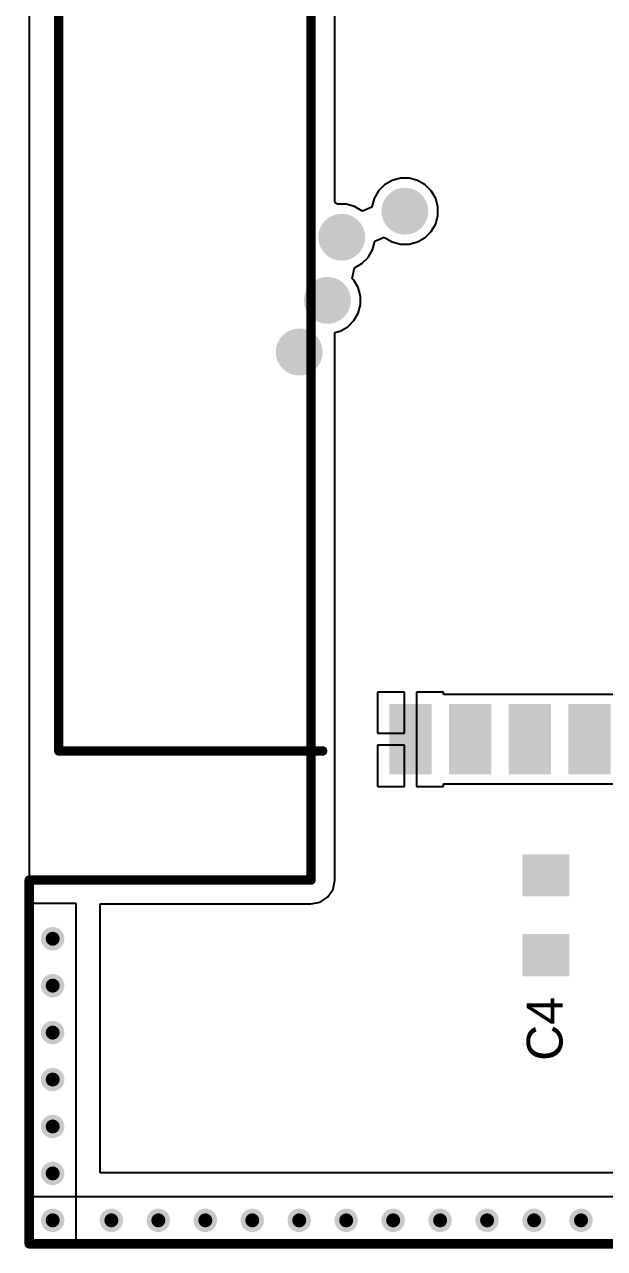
# Model space of a CAD drawing. Header units: inches. Extents: x 0 to 100, y 0 to 65.
# Drawn here: x -0.1 to 12.25, y -0.1 to 25.98 of the extents above; entities that cross this region are included whole.
import ezdxf

# ---------------------------------------------------------------- set-up
doc = ezdxf.new("R2010")
doc.units = ezdxf.units.IN
for name, color, linetype in [('Keep-Out Layer', 6, 'Continuous'), ('Multi-Layer', 9, 'Continuous'), ('Top Layer', 1, 'Continuous'), ('Top Overlay', 2, 'Continuous'), ('Via Holes', 16, 'Continuous')]:
    doc.layers.add(name, color=color, linetype=linetype)
doc.styles.add('Arial', font='', dxfattribs={"height": 0.2})
doc.styles.get('Arial').set_extended_font_data('Arial')

# ---------------------------------------------------------------- blocks, each defined once
blk = doc.blocks.new('ESP32_WROOM_32E_318')
at = {"layer": 'Top Layer'}
for points in [[(-9.500000049999999, 9.33000293), (-8.00000051, 9.33000293), (-8.00000051, 8.43000219), (-9.500000049999999, 8.43000219)], [(8.00000051, 9.33000293), (9.500000049999999, 9.33000293), (9.500000049999999, 8.43000219), (8.00000051, 8.43000219)], [(-9.500000049999999, 8.06000293), (-8.00000051, 8.06000293), (-8.00000051, 7.160002189999999), (-9.500000049999999, 7.160002189999999)], [(8.00000051, 8.06000293), (9.500000049999999, 8.06000293), (9.500000049999999, 7.160002189999999), (8.00000051, 7.160002189999999)], [(-9.500000049999999, 6.79000293), (-8.00000051, 6.79000293), (-8.00000051, 5.89000219), (-9.500000049999999, 5.89000219)], [(8.00000051, 6.79000293), (9.500000049999999, 6.79000293), (9.500000049999999, 5.89000219), (8.00000051, 5.89000219)], [(-9.500000049999999, 5.52000293), (-8.00000051, 5.52000293), (-8.00000051, 4.620002189999999), (-9.500000049999999, 4.620002189999999)], [(8.00000051, 5.52000293), (9.500000049999999, 5.52000293), (9.500000049999999, 4.620002189999999), (8.00000051, 4.620002189999999)], [(-9.500000049999999, 4.25000293), (-8.00000051, 4.25000293), (-8.00000051, 3.35000219), (-9.500000049999999, 3.35000219)], [(8.00000051, 4.25000293), (9.500000049999999, 4.25000293), (9.500000049999999, 3.35000219), (8.00000051, 3.35000219)], [(-9.500000049999999, 2.980002929999999), (-8.00000051, 2.980002929999999), (-8.00000051, 2.08000219), (-9.500000049999999, 2.08000219)], [(-3.34999965, 3.01000287), (-2.44999891, 3.01000287), (-2.44999891, 2.11000213), (-3.34999965, 2.11000213)], [(-1.94999991, 3.01000287), (-1.04999917, 3.01000287), (-1.04999917, 2.11000213), (-1.94999991, 2.11000213)], [(-0.55000017, 3.01000287), (0.35000057, 3.01000287), (0.35000057, 2.11000213), (-0.55000017, 2.11000213)], [(8.00000051, 2.980002929999999), (9.500000049999999, 2.980002929999999), (9.500000049999999, 2.08000219), (8.00000051, 2.08000219)], [(-9.500000049999999, 1.71000293), (-8.00000051, 1.71000293), (-8.00000051, 0.8100021899999998), (-9.500000049999999, 0.8100021899999998)], [(-3.34999965, 1.61000313), (-2.44999891, 1.61000313), (-2.44999891, 0.71000239), (-3.34999965, 0.71000239)], [(-1.94999991, 1.61000313), (-1.04999917, 1.61000313), (-1.04999917, 0.71000239), (-1.94999991, 0.71000239)], [(-0.55000017, 1.61000313), (0.35000057, 1.61000313), (0.35000057, 0.71000239), (-0.55000017, 0.71000239)], [(8.00000051, 1.71000293), (9.500000049999999, 1.71000293), (9.500000049999999, 0.8100021899999998), (8.00000051, 0.8100021899999998)], [(-9.500000049999999, 0.44000293), (-8.00000051, 0.44000293), (-8.00000051, -0.45999781), (-9.500000049999999, -0.45999781)], [(8.00000051, 0.44000293), (9.500000049999999, 0.44000293), (9.500000049999999, -0.45999781), (8.00000051, -0.45999781)], [(-3.34999965, 0.21000339), (-2.44999891, 0.21000339), (-2.44999891, -0.68999735), (-3.34999965, -0.68999735)], [(-1.94999991, 0.21000339), (-1.04999917, 0.21000339), (-1.04999917, -0.68999735), (-1.94999991, -0.68999735)], [(-0.55000017, 0.21000339), (0.35000057, 0.21000339), (0.35000057, -0.68999735), (-0.55000017, -0.68999735)], [(-9.500000049999999, -0.8299970699999999), (-8.00000051, -0.8299970699999999), (-8.00000051, -1.72999781), (-9.500000049999999, -1.72999781)], [(8.00000051, -0.8299970699999999), (9.500000049999999, -0.8299970699999999), (9.500000049999999, -1.72999781), (8.00000051, -1.72999781)], [(-9.500000049999999, -2.09999707), (-8.00000051, -2.09999707), (-8.00000051, -2.99999781), (-9.500000049999999, -2.99999781)], [(8.00000051, -2.09999707), (9.500000049999999, -2.09999707), (9.500000049999999, -2.99999781), (8.00000051, -2.99999781)], [(-9.500000049999999, -3.36999707), (-8.00000051, -3.36999707), (-8.00000051, -4.26999781), (-9.500000049999999, -4.26999781)], [(8.00000051, -3.36999707), (9.500000049999999, -3.36999707), (9.500000049999999, -4.26999781), (8.00000051, -4.26999781)], [(-9.500000049999999, -4.63999707), (-8.00000051, -4.63999707), (-8.00000051, -5.53999781), (-9.500000049999999, -5.53999781)], [(8.00000051, -4.63999707), (9.500000049999999, -4.63999707), (9.500000049999999, -5.53999781), (8.00000051, -5.53999781)], [(-9.500000049999999, -5.909997069999999), (-8.00000051, -5.909997069999999), (-8.00000051, -6.80999781), (-9.500000049999999, -6.80999781)], [(8.00000051, -5.909997069999999), (9.500000049999999, -5.909997069999999), (9.500000049999999, -6.80999781), (8.00000051, -6.80999781)], [(-9.500000049999999, -7.179997069999999), (-8.00000051, -7.179997069999999), (-8.00000051, -8.079997809999998), (-9.500000049999999, -8.079997809999998)], [(8.00000051, -7.179997069999999), (9.500000049999999, -7.179997069999999), (9.500000049999999, -8.079997809999998), (8.00000051, -8.079997809999998)], [(-6.16500037, -9.629997249999999), (-6.16500037, -8.12999771), (-5.26499963, -8.12999771), (-5.26499963, -9.629997249999999)], [(-4.895000369999999, -9.629997249999999), (-4.895000369999999, -8.12999771), (-3.99499963, -8.12999771), (-3.99499963, -9.629997249999999)], [(-3.62500037, -9.629997249999999), (-3.62500037, -8.12999771), (-2.72499963, -8.12999771), (-2.72499963, -9.629997249999999)], [(-2.35500037, -9.629997249999999), (-2.35500037, -8.12999771), (-1.45499963, -8.12999771), (-1.45499963, -9.629997249999999)], [(-1.08500037, -9.629997249999999), (-1.08500037, -8.12999771), (-0.1849996299999999, -8.12999771), (-0.1849996300000001, -9.629997249999999)], [(0.1849996299999999, -9.629997249999999), (0.1849996300000001, -8.12999771), (1.08500037, -8.12999771), (1.08500037, -9.629997249999999)], [(1.45499963, -9.629997249999999), (1.45499963, -8.12999771), (2.35500037, -8.12999771), (2.35500037, -9.629997249999999)], [(2.72499963, -9.629997249999999), (2.72499963, -8.12999771), (3.62500037, -8.12999771), (3.62500037, -9.629997249999999)], [(3.99499963, -9.629997249999999), (3.99499963, -8.12999771), (4.895000369999999, -8.12999771), (4.895000369999999, -9.629997249999999)], [(5.26499963, -9.629997249999999), (5.26499963, -8.12999771), (6.16500037, -8.12999771), (6.16500037, -9.629997249999999)]]:
    blk.add_hatch(color=1, dxfattribs=at).paths.add_polyline_path(points)
at = {"layer": 'Top Overlay', "const_width": 0.1999996}
for points in [[(-8.99999978, 16.37000282), (-8.99999978, 10.74999882)], [(-8.99999978, 16.37000282), (8.99999978, 16.37000282)], [(8.99999978, 16.37000282), (8.99999978, 11.00000086)], [(-8.99999978, -8.75000028), (-8.99999978, -9.12999698)], [(8.99999978, -8.75000028), (8.99999978, -9.12999698)], [(-8.99999978, -9.12999698), (-7.629997439999999, -9.12999698)], [(7.50000024, -9.12999698), (8.99999978, -9.12999698)]]:
    blk.add_lwpolyline(points, dxfattribs=at)
at = {"layer": 'Top Overlay', "const_width": 0.0999998}
for points in [[(-9.049999679999999, 16.37000282, 1), (-8.94999988, 16.37000282, 1)], [(-9.049999679999999, 16.37000282, 1), (-8.94999988, 16.37000282, 1)], [(8.94999988, 16.37000282, 1), (9.049999679999999, 16.37000282, 1)], [(8.94999988, 16.37000282, 1), (9.049999679999999, 16.37000282, 1)], [(8.94999988, 11.00000086, 1), (9.049999679999999, 11.00000086, 1)], [(-9.049999679999999, 10.74999882, 1), (-8.94999988, 10.74999882, 1)], [(-9.049999679999999, -8.75000028, 1), (-8.94999988, -8.75000028, 1)], [(8.94999988, -8.75000028, 1), (9.049999679999999, -8.75000028, 1)], [(-9.049999679999999, -9.12999698, 1), (-8.94999988, -9.12999698, 1)], [(-9.049999679999999, -9.12999698, 1), (-8.94999988, -9.12999698, 1)], [(-7.67999734, -9.12999698, 1), (-7.57999754, -9.12999698, 1)], [(7.450000339999999, -9.12999698, 1), (7.55000014, -9.12999698, 1)], [(8.94999988, -9.12999698, 1), (9.049999679999999, -9.12999698, 1)], [(8.94999988, -9.12999698, 1), (9.049999679999999, -9.12999698, 1)]]:
    blk.add_lwpolyline(points, format="xyb", close=True, dxfattribs=at)
blk = doc.blocks.new('CAPC1608X10N_388')
at = {"layer": 'Top Layer'}
for points in [[(-1.29999867, -0.5000002699999999), (-1.29999867, 0.5000002699999999), (-0.39999793, 0.5000002699999999), (-0.39999793, -0.5000002699999999)], [(0.39999793, -0.5000002699999999), (0.39999793, 0.5000002699999999), (1.29999867, 0.5000002699999999), (1.29999867, -0.5000002699999999)]]:
    blk.add_hatch(color=1, dxfattribs=at).paths.add_polyline_path(points)

msp = doc.modelspace()

# ---------------------------------------------------------------- hatches: boundary and pattern name
at = {"layer": 'Top Layer'}
h = msp.add_hatch(color=1, dxfattribs=at)
edge = h.paths.add_edge_path()
edge.add_arc((7.999999239999999, 22.00000426), 0.499999, 0, 360)
h = msp.add_hatch(color=1, dxfattribs=at)
edge = h.paths.add_edge_path()
edge.add_arc((6.654622199999999, 21.447252), 0.499999, 0, 360)
h = msp.add_hatch(color=1, dxfattribs=at)
edge = h.paths.add_edge_path()
edge.add_arc((6.35073914, 20.10074212), 0.499999, 0, 360)
h = msp.add_hatch(color=1, dxfattribs=at)
edge = h.paths.add_edge_path()
edge.add_arc((5.749998659999999, 19.00000518), 0.499999, 0, 360)
h = msp.add_hatch(color=1, dxfattribs=at)
edge = h.paths.add_edge_path()
edge.add_arc((0.499999, 6.4999997), 0.2499995, 0, 360)
h = msp.add_hatch(color=1, dxfattribs=at)
edge = h.paths.add_edge_path()
edge.add_arc((0.499999, 5.49999916), 0.2499995, 0, 360)
h = msp.add_hatch(color=1, dxfattribs=at)
edge = h.paths.add_edge_path()
edge.add_arc((0.499999, 4.50000116), 0.2499995, 0, 360)
h = msp.add_hatch(color=1, dxfattribs=at)
edge = h.paths.add_edge_path()
edge.add_arc((0.499999, 3.50000062), 0.2499995, 0, 360)
h = msp.add_hatch(color=1, dxfattribs=at)
edge = h.paths.add_edge_path()
edge.add_arc((0.499999, 2.50000008), 0.2499995, 0, 360)
h = msp.add_hatch(color=1, dxfattribs=at)
edge = h.paths.add_edge_path()
edge.add_arc((0.499999, 1.49999954), 0.2499995, 0, 360)
h = msp.add_hatch(color=1, dxfattribs=at)
edge = h.paths.add_edge_path()
edge.add_arc((0.499999, 0.499999), 0.2499995, 0, 360)
h = msp.add_hatch(color=1, dxfattribs=at)
edge = h.paths.add_edge_path()
edge.add_arc((1.75000158, 0.499999), 0.2499995, 0, 360)
h = msp.add_hatch(color=1, dxfattribs=at)
edge = h.paths.add_edge_path()
edge.add_arc((2.75000212, 0.499999), 0.2499995, 0, 360)
h = msp.add_hatch(color=1, dxfattribs=at)
edge = h.paths.add_edge_path()
edge.add_arc((3.750002659999999, 0.499999), 0.2499995, 0, 360)
h = msp.add_hatch(color=1, dxfattribs=at)
edge = h.paths.add_edge_path()
edge.add_arc((4.7500032, 0.499999), 0.2499995, 0, 360)
h = msp.add_hatch(color=1, dxfattribs=at)
edge = h.paths.add_edge_path()
edge.add_arc((5.750003739999999, 0.499999), 0.2499995, 0, 360)
h = msp.add_hatch(color=1, dxfattribs=at)
edge = h.paths.add_edge_path()
edge.add_arc((6.750001739999999, 0.499999), 0.2499995, 0, 360)
h = msp.add_hatch(color=1, dxfattribs=at)
edge = h.paths.add_edge_path()
edge.add_arc((7.750002279999999, 0.499999), 0.2499995, 0, 360)
h = msp.add_hatch(color=1, dxfattribs=at)
edge = h.paths.add_edge_path()
edge.add_arc((8.75000282, 0.499999), 0.2499995, 0, 360)
h = msp.add_hatch(color=1, dxfattribs=at)
edge = h.paths.add_edge_path()
edge.add_arc((9.75000336, 0.499999), 0.2499995, 0, 360)
h = msp.add_hatch(color=1, dxfattribs=at)
edge = h.paths.add_edge_path()
edge.add_arc((10.75000136, 0.499999), 0.2499995, 0, 360)
h = msp.add_hatch(color=1, dxfattribs=at)
edge = h.paths.add_edge_path()
edge.add_arc((11.7500019, 0.499999), 0.2499995, 0, 360)
at = {"layer": 'Via Holes'}
h = msp.add_hatch(color=7, dxfattribs=at)
edge = h.paths.add_edge_path()
edge.add_arc((7.999999239999999, 22.00000426), 0.2499995, 0, 360)
h = msp.add_hatch(color=7, dxfattribs=at)
edge = h.paths.add_edge_path()
edge.add_arc((6.654622199999999, 21.447252), 0.2499995, 0, 360)
h = msp.add_hatch(color=7, dxfattribs=at)
edge = h.paths.add_edge_path()
edge.add_arc((6.35073914, 20.10074212), 0.2499995, 0, 360)
h = msp.add_hatch(color=7, dxfattribs=at)
edge = h.paths.add_edge_path()
edge.add_arc((5.749998659999999, 19.00000518), 0.2499995, 0, 360)
h = msp.add_hatch(color=7, dxfattribs=at)
edge = h.paths.add_edge_path()
edge.add_arc((0.499999, 6.4999997), 0.1499997, 0, 360)
h = msp.add_hatch(color=7, dxfattribs=at)
edge = h.paths.add_edge_path()
edge.add_arc((0.499999, 5.49999916), 0.1499997, 0, 360)
h = msp.add_hatch(color=7, dxfattribs=at)
edge = h.paths.add_edge_path()
edge.add_arc((0.499999, 4.50000116), 0.1499997, 0, 360)
h = msp.add_hatch(color=7, dxfattribs=at)
edge = h.paths.add_edge_path()
edge.add_arc((0.499999, 3.50000062), 0.1499997, 0, 360)
h = msp.add_hatch(color=7, dxfattribs=at)
edge = h.paths.add_edge_path()
edge.add_arc((0.499999, 2.50000008), 0.1499997, 0, 360)
h = msp.add_hatch(color=7, dxfattribs=at)
edge = h.paths.add_edge_path()
edge.add_arc((0.499999, 1.49999954), 0.1499997, 0, 360)
h = msp.add_hatch(color=7, dxfattribs=at)
edge = h.paths.add_edge_path()
edge.add_arc((0.499999, 0.499999), 0.1499997, 0, 360)
h = msp.add_hatch(color=7, dxfattribs=at)
edge = h.paths.add_edge_path()
edge.add_arc((1.75000158, 0.499999), 0.1499997, 0, 360)
h = msp.add_hatch(color=7, dxfattribs=at)
edge = h.paths.add_edge_path()
edge.add_arc((2.75000212, 0.499999), 0.1499997, 0, 360)
h = msp.add_hatch(color=7, dxfattribs=at)
edge = h.paths.add_edge_path()
edge.add_arc((3.750002659999999, 0.499999), 0.1499997, 0, 360)
h = msp.add_hatch(color=7, dxfattribs=at)
edge = h.paths.add_edge_path()
edge.add_arc((4.7500032, 0.499999), 0.1499997, 0, 360)
h = msp.add_hatch(color=7, dxfattribs=at)
edge = h.paths.add_edge_path()
edge.add_arc((5.750003739999999, 0.499999), 0.1499997, 0, 360)
h = msp.add_hatch(color=7, dxfattribs=at)
edge = h.paths.add_edge_path()
edge.add_arc((6.750001739999999, 0.499999), 0.1499997, 0, 360)
h = msp.add_hatch(color=7, dxfattribs=at)
edge = h.paths.add_edge_path()
edge.add_arc((7.750002279999999, 0.499999), 0.1499997, 0, 360)
h = msp.add_hatch(color=7, dxfattribs=at)
edge = h.paths.add_edge_path()
edge.add_arc((8.75000282, 0.499999), 0.1499997, 0, 360)
h = msp.add_hatch(color=7, dxfattribs=at)
edge = h.paths.add_edge_path()
edge.add_arc((9.75000336, 0.499999), 0.1499997, 0, 360)
h = msp.add_hatch(color=7, dxfattribs=at)
edge = h.paths.add_edge_path()
edge.add_arc((10.75000136, 0.499999), 0.1499997, 0, 360)
h = msp.add_hatch(color=7, dxfattribs=at)
edge = h.paths.add_edge_path()
edge.add_arc((11.7500019, 0.499999), 0.1499997, 0, 360)

# ---------------------------------------------------------------- linework, layer by layer
at = {"layer": 'Keep-Out Layer', "const_width": 0.1999996}
for points in [[(6.000000699999999, 7.74999974), (6.000000699999999, 31.250001)], [(2.54e-06, 7.749997199999999), (5.08e-06, 7.74999974)], [(2.54e-06, -7.62e-06), (2.54e-06, 7.749997199999999)], [(5.08e-06, 7.74999974), (6.000000699999999, 7.74999974)], [(2.54e-06, -7.62e-06), (100.00000574, 5.08e-06)]]:
    msp.add_lwpolyline(points, dxfattribs=at)
at = {"layer": 'Keep-Out Layer', "const_width": 0.0999998}
for points in [[(-0.04999736, 7.749997199999999, 1), (0.05000244, 7.749997199999999, 1)], [(-0.04999736, 7.749997199999999, 1), (0.05000244, 7.749997199999999, 1)], [(-0.04999482, 7.74999974, 1), (0.05000498, 7.74999974, 1)], [(-0.04999482, 7.74999974, 1), (0.05000498, 7.74999974, 1)], [(5.9500008, 7.74999974, 1), (6.0500006, 7.74999974, 1)], [(5.9500008, 7.74999974, 1), (6.0500006, 7.74999974, 1)], [(-0.04999736, -7.62e-06, 1), (0.05000244, -7.62e-06, 1)], [(-0.04999736, -7.62e-06, 1), (0.05000244, -7.62e-06, 1)]]:
    msp.add_lwpolyline(points, format="xyb", close=True, dxfattribs=at)
at = {"layer": 'Multi-Layer'}
for p, q in [((0, 31.250001), (0, 7.74999974)), ((6.000000699999999, 7.74999974), (6.000000699999999, 31.250001)), ((0, 7.74999974), (6.000000699999999, 7.74999974))]:
    msp.add_line(p, q, dxfattribs=at)
at = {"layer": 'Top Layer'}
for p, q in [((6.509796479999999, 22.19054236), (6.509796479999999, 31.250001)), ((7.907421319999999, 22.70320326), (7.728574839999999, 22.65528108)), ((8.09257716, 22.70320326), (7.907421319999999, 22.70320326)), ((8.27142364, 22.65528108), (8.09257716, 22.70320326)), ((7.437300339999999, 22.43177886), (7.344722419999999, 22.27142866)), ((7.56822464, 22.56270316), (7.437300339999999, 22.43177886)), ((7.728574839999999, 22.65528108), (7.56822464, 22.56270316)), ((8.43177384, 22.56270316), (8.27142364, 22.65528108)), ((8.56269814, 22.43177886), (8.43177384, 22.56270316)), ((8.655276059999998, 22.27142866), (8.56269814, 22.43177886)), ((6.562046819999999, 22.150451), (6.509796479999999, 22.19054236)), ((7.344722419999999, 22.27142866), (7.29680024, 22.09258218)), ((8.703198239999999, 22.09258218), (8.655276059999998, 22.27142866)), ((6.747200119999999, 22.150451), (6.562046819999999, 22.150451)), ((6.926046599999999, 22.10252882), (6.747200119999999, 22.150451)), ((7.0863968, 22.0099509), (6.926046599999999, 22.10252882)), ((7.09360024, 22.00274746), (7.0863968, 22.0099509)), ((7.29680024, 22.08691798), (7.09360024, 22.00274746)), ((7.29680024, 22.09258218), (7.29680024, 22.08691798)), ((8.655276059999998, 21.72857986), (8.703198239999999, 21.90742634)), ((8.703198239999999, 21.90742634), (8.703198239999999, 22.09258218)), ((8.56269814, 21.56822966), (8.655276059999998, 21.72857986)), ((7.357821199999999, 21.36033828), (7.5610212, 21.4445088)), ((7.5610212, 21.4445088), (7.56822464, 21.43730536)), ((7.56822464, 21.43730536), (7.728574839999999, 21.34472744)), ((8.27142364, 21.34472744), (8.43177384, 21.43730536)), ((8.43177384, 21.43730536), (8.56269814, 21.56822966)), ((7.2173211, 21.0154774), (7.30989902, 21.1758276)), ((7.30989902, 21.1758276), (7.357821199999999, 21.35467408)), ((7.357821199999999, 21.35467408), (7.357821199999999, 21.36033828)), ((7.728574839999999, 21.34472744), (7.907421319999999, 21.29680526)), ((7.907421319999999, 21.29680526), (8.09257716, 21.29680526)), ((8.09257716, 21.29680526), (8.27142364, 21.34472744)), ((6.92604914, 20.79197518), (7.0863968, 20.8845531)), ((7.0863968, 20.8845531), (7.2173211, 21.0154774)), ((6.877387819999999, 20.56856694), (6.92604914, 20.79197518)), ((6.91343804, 20.53251672), (6.877387819999999, 20.56856694)), ((7.00601596, 20.37216652), (6.91343804, 20.53251672)), ((7.053938140000001, 20.19332004), (7.00601596, 20.37216652)), ((7.053938140000001, 20.0081642), (7.053938140000001, 20.19332004)), ((6.91343804, 19.66896752), (7.00601596, 19.82931772)), ((7.00601596, 19.82931772), (7.053938140000001, 20.0081642)), ((6.78251374, 19.53804322), (6.91343804, 19.66896752)), ((6.509796479999999, 19.41535614), (6.622163539999999, 19.4454653)), ((6.509796479999999, 7.74999974), (6.509796479999999, 19.41535614)), ((6.622163539999999, 19.4454653), (6.78251374, 19.53804322)), ((7.99299646, 11.75399732), (7.41599736, 11.75399732)), ((7.41599736, 11.75399732), (7.41599736, 10.87699882)), ((7.99299646, 10.87699882), (7.99299646, 11.75399732)), ((8.82399556, 11.75399732), (8.24699646, 11.75399732)), ((8.24699646, 11.75399732), (8.24699646, 10.74999882)), ((8.82399556, 11.70319732), (8.82399556, 11.75399732)), ((20.79680118, 11.70319732), (8.82399556, 11.70319732)), ((7.41599736, 10.87699882), (7.99299646, 10.87699882)), ((8.24699646, 10.74999882), (8.24699646, 9.74600032)), ((7.99299646, 10.62299882), (7.41599736, 10.62299882)), ((7.41599736, 10.62299882), (7.41599736, 9.74600032)), ((7.99299646, 9.74600032), (7.99299646, 10.62299882)), ((7.41599736, 9.74600032), (7.99299646, 9.74600032)), ((8.24699646, 9.74600032), (8.82399556, 9.74600032)), ((8.82399556, 9.74600032), (8.82399556, 9.79680032)), ((8.82399556, 9.79680032), (18.2801641, 9.79680032)), ((6.470990359999999, 7.55490996), (6.509796479999999, 7.74999974)), ((6.19509048, 7.279010079999999), (6.36048004, 7.3895204)), ((6.36048004, 7.3895204), (6.470990359999999, 7.55490996)), ((0, 7.250000739999999), (0, 2.54e-06)), ((1.00000054, 7.250000739999999), (0, 7.250000739999999)), ((1.00000054, 2.54e-06), (1.00000054, 7.250000739999999)), ((1.50979632, 1.50979632), (1.50979632, 7.24020396)), ((1.50979632, 7.24020396), (6.000000699999999, 7.24020396)), ((6.000000699999999, 7.24020396), (6.19509048, 7.279010079999999)), ((14.81871814, 1.50979632), (1.50979632, 1.50979632)), ((100.00000066, 1.00000054), (0, 1.00000054)), ((0, 1.00000054), (0, 0)), ((0, 2.54e-06), (1.00000054, 2.54e-06)), ((0, 0), (100.00000066, 0))]:
    msp.add_line(p, q, dxfattribs=at)

# ---------------------------------------------------------------- block references
at = {"rotation": 90}
for name, p in [('ESP32_WROOM_32E_318', (16.99999902, 19.4999991)), ('CAPC1608X10N_388', (11.00000086, 7.00000124))]:
    msp.add_blockref(name, p, dxfattribs=at)

# ---------------------------------------------------------------- texts
at = {"layer": 'Top Overlay', "style": 'Arial'}
msp.add_text('C4', height=0.7619999999999999, rotation=90, dxfattribs=at).set_placement((11.35588534, 3.89801862))

doc.saveas('drawing.dxf')
